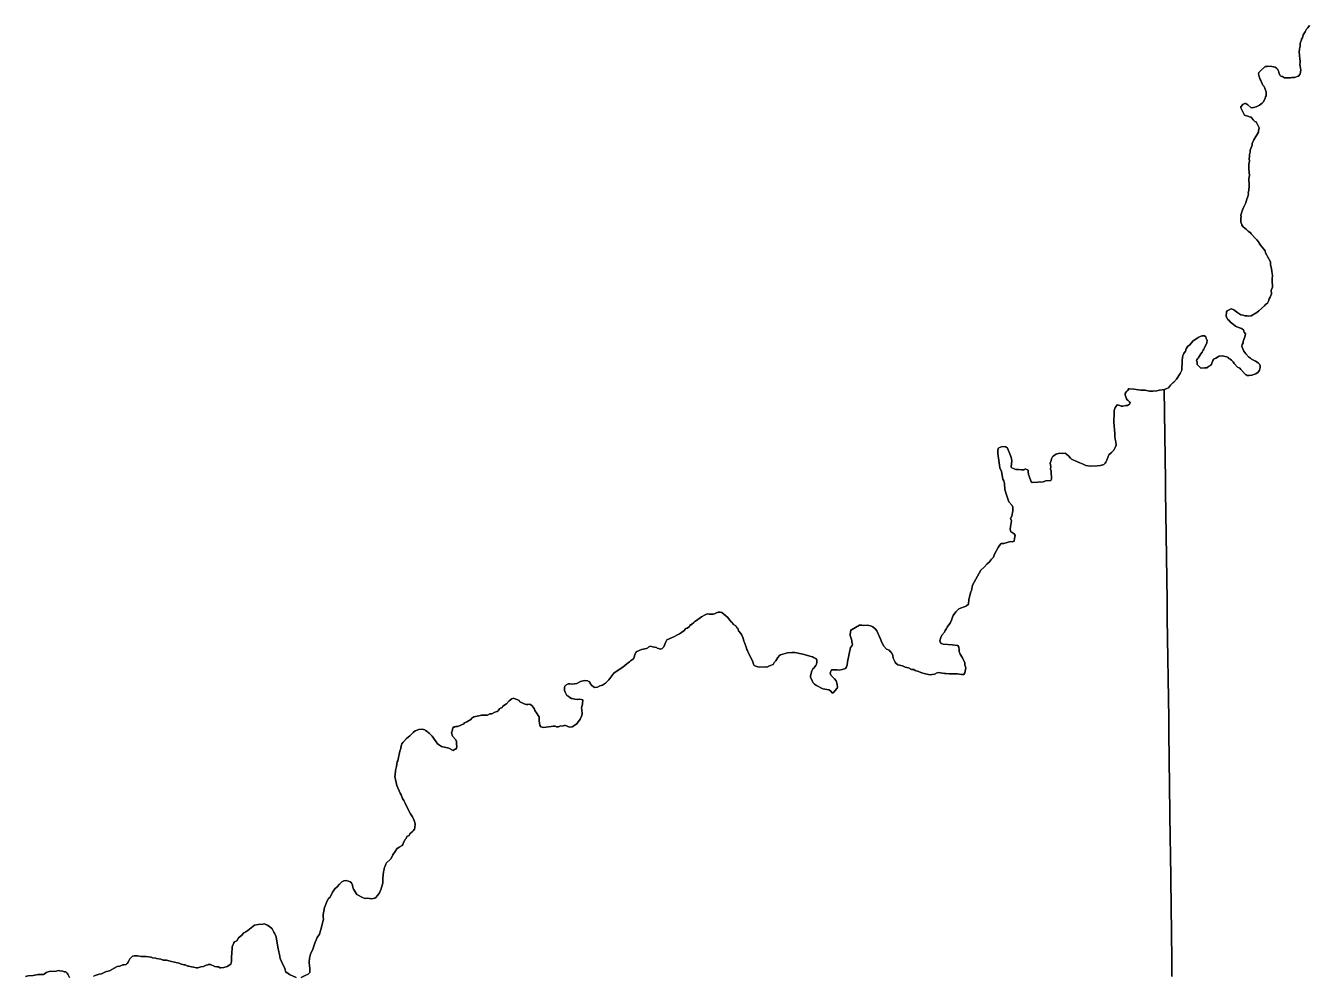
# Model space of a CAD drawing. Header units: inches. Extents: x 141448 to 685535, y 3466439 to 4099221.
# Drawn here: x 624303 to 641436, y 3716814 to 3729517 of the extents above; entities that cross this region are included whole.
import ezdxf

# ---------------------------------------------------------------- set-up
doc = ezdxf.new("R2010")
doc.units = ezdxf.units.IN
doc.header["$MEASUREMENT"] = 0
doc.layers.add('az_county', color=7, linetype='Continuous')

msp = doc.modelspace()

# ---------------------------------------------------------------- linework, layer by layer
at = {"layer": 'az_county'}
for points in [[(641453.3125, 3729516.75), (641429.6875, 3729487), (641409.9375, 3729469), (641391.8125, 3729433.25), (641366.625, 3729393.25), (641356.4375, 3729352.25), (641345.1875, 3729337.75), (641345.3125, 3729327.5), (641330.8125, 3729296.75), (641326.9375, 3729274.75), (641325.1875, 3729240.75), (641317.4375, 3729205.25), (641312.8125, 3729158.75), (641320.1875, 3729127.25), (641323.8125, 3729066.25), (641327.8125, 3729049.25), (641327.6875, 3729023.75), (641323.9375, 3728998.75), (641326.1875, 3728973.75), (641335.8125, 3728921.25), (641325.8125, 3728873.25), (641322.9375, 3728863.5), (641304.625, 3728840.75), (641286.4375, 3728836.5), (641265.9375, 3728828.75), (641249.125, 3728824.75), (641216.1875, 3728824.25), (641199.9375, 3728820.25), (641119.6875, 3728820.25), (641091.4375, 3728835.75), (641084.125, 3728838.5), (641070.125, 3728840.25), (641056.4375, 3728855), (641042.9375, 3728892.5), (641042.8125, 3728899.75), (641033.625, 3728917.25), (641028.1875, 3728930), (641013.9375, 3728946.25), (640993.625, 3728960.25), (640947.8125, 3728971.75), (640896.6875, 3728977.25), (640884.125, 3728972.25), (640879.1875, 3728969.75), (640859.1875, 3728969.25), (640795.125, 3728914.25), (640792.3125, 3728907.75), (640776.3125, 3728889), (640771.1875, 3728870.75), (640777.3125, 3728838.5), (640792.6875, 3728796.75), (640800.9375, 3728782.75), (640808.6875, 3728760.5), (640822.625, 3728731.5), (640827.6875, 3728722.5), (640838.6875, 3728713.75), (640845.625, 3728703.25), (640871.9375, 3728630.25), (640873.6875, 3728607.25), (640870.625, 3728578.25), (640862.3125, 3728564.25), (640861.4375, 3728547.25), (640835.125, 3728497.75), (640820.8125, 3728483), (640784.3125, 3728454.75), (640738.125, 3728430.25), (640684.8125, 3728419.75), (640665.9375, 3728423.25), (640627.625, 3728458.75), (640602.8125, 3728477.25), (640586.4375, 3728478.25), (640566.6875, 3728465.75), (640534.625, 3728430.25), (640535.4375, 3728417.5), (640538.6875, 3728408.25), (640585.3125, 3728322.75), (640611.6875, 3728310), (640627.4375, 3728308.5), (640664.6875, 3728293.5), (640673.9375, 3728293.5), (640700.8125, 3728257.5), (640721.8125, 3728236.75), (640740.1875, 3728229.75), (640778.8125, 3728151.75), (640771.6875, 3728113.25), (640772.125, 3728093.75), (640708.625, 3727989), (640686.9375, 3727941.75), (640686.8125, 3727918), (640657.8125, 3727854), (640660.8125, 3727821.75), (640653.6875, 3727811.75), (640649.8125, 3727793.5), (640651.625, 3727766.75), (640644.3125, 3727735), (640650.9375, 3727707), (640641.4375, 3727663.75), (640639.125, 3727604.5), (640650.625, 3727511.5), (640640.9375, 3727476.75), (640647.1875, 3727374.25), (640646.4375, 3727353), (640642.4375, 3727338.75), (640641.8125, 3727312.75), (640633.8125, 3727282.25), (640634.8125, 3727265.75), (640624.1875, 3727219.75), (640614.8125, 3727198.25), (640600.125, 3727150.5), (640572.125, 3727088.25), (640553.625, 3727040.5), (640539.3125, 3726996.75), (640536.625, 3726982.75), (640537.625, 3726961.5), (640532.9375, 3726947.5), (640534.625, 3726930.25), (640534.125, 3726890.75), (640548.125, 3726859.25), (640547.6875, 3726852.25), (640565.6875, 3726826.75), (640611.9375, 3726794.25), (640631.8125, 3726771), (640661.4375, 3726748.25), (640670.8125, 3726735.75), (640726.6875, 3726675.25), (640748.9375, 3726655.25), (640768.3125, 3726628.75), (640773.4375, 3726617.75), (640789.625, 3726598.25), (640797.1875, 3726581.75), (640840.1875, 3726528.25), (640860.6875, 3726506.25), (640865.3125, 3726482.75), (640883.625, 3726452), (640890.125, 3726434.25), (640929.125, 3726362.25), (640929.3125, 3726321.75), (640946.125, 3726273.5), (640948.1875, 3726229.75), (640958.3125, 3726178.25), (640951.3125, 3726132.25), (640954.8125, 3726078.25), (640958.8125, 3726056.75), (640958.3125, 3726023.25), (640943.6875, 3725992), (640938.6875, 3725973), (640944.8125, 3725940.25), (640943.6875, 3725933.5), (640936.9375, 3725909), (640928.1875, 3725889.25), (640912.3125, 3725864.75), (640906.125, 3725837.25), (640891.625, 3725807.75), (640865.8125, 3725789.25), (640851.4375, 3725773.75), (640775.6875, 3725706.5), (640749.3125, 3725685.75), (640672.625, 3725638.75), (640641.6875, 3725633.25), (640618.4375, 3725637.75), (640586.9375, 3725638.25), (640565.4375, 3725647.5), (640534.3125, 3725653), (640493.6875, 3725678.75), (640441.3125, 3725717.5), (640408.3125, 3725732), (640392.625, 3725729.75), (640387.1875, 3725724.75), (640353.4375, 3725707.75), (640342.1875, 3725693.5), (640337.3125, 3725636.75), (640342.4375, 3725622.25), (640361.8125, 3725590.25), (640378.625, 3725577.75), (640389.1875, 3725562.25), (640423.1875, 3725533.25), (640431.6875, 3725528.25), (640463.1875, 3725503.5), (640481.6875, 3725492.25), (640541.6875, 3725468.5), (640568.125, 3725451.25), (640578.4375, 3725421.75), (640594.6875, 3725399.5), (640590.9375, 3725371.25), (640567.625, 3725298.5), (640564.3125, 3725278.75), (640554.4375, 3725254.25), (640549.4375, 3725229.75), (640573.8125, 3725166.25), (640599.9375, 3725132.75), (640637.8125, 3725093.25), (640665.625, 3725073.75), (640677.9375, 3725062.25), (640686.625, 3725054.75), (640728.3125, 3725034.25), (640766.4375, 3725011.25), (640784.9375, 3724995.25), (640793.3125, 3724969.25), (640794.3125, 3724949.25), (640783.625, 3724911.25), (640766.4375, 3724888.25), (640732.8125, 3724865.75), (640680.3125, 3724848.75), (640644.125, 3724841.25), (640620.3125, 3724842.75), (640606.8125, 3724850.25), (640595.8125, 3724853.75), (640534.3125, 3724920.25), (640521.8125, 3724938.25), (640488.6875, 3724953.75), (640445.1875, 3725004.25), (640432.125, 3725023.25), (640410.3125, 3725047.25), (640390.625, 3725058.25), (640372.1875, 3725068.5), (640364.125, 3725083), (640348.125, 3725091.75), (640283.3125, 3725106.75), (640244.125, 3725098.75), (640221.8125, 3725087.25), (640200.1875, 3725071.75), (640170.6875, 3725059.5), (640167.3125, 3725055), (640159.4375, 3725044.25), (640140.4375, 3724995), (640130.4375, 3724975.75), (640102.1875, 3724960.25), (640080.6875, 3724943.25), (640055.1875, 3724943.75), (640000.625, 3724938.5), (639970.8125, 3724970.75), (639950.4375, 3724988.75), (639950.4375, 3725018.5), (639943.3125, 3725041.5), (639948.4375, 3725051.75), (639954.9375, 3725065), (639964.4375, 3725075.5), (639999.1875, 3725133.5), (640016.3125, 3725153.25), (640029.1875, 3725179.75), (640041.125, 3725194), (640051.125, 3725211.25), (640081.3125, 3725280.25), (640083.6875, 3725313), (640081.6875, 3725322.25), (640074.3125, 3725324.25), (640070.9375, 3725342.75), (640065.1875, 3725359), (640049.125, 3725372.75), (640016.3125, 3725372.75), (639989.6875, 3725364.75), (639962.625, 3725352), (639918.9375, 3725320.75), (639897.3125, 3725303.75), (639846.8125, 3725247.25), (639828.3125, 3725234.25), (639817.625, 3725223), (639804.125, 3725196.5), (639795.625, 3725168.75), (639772.625, 3725134.25), (639761.4375, 3725111), (639752.3125, 3725049.25), (639750.1875, 3725034), (639745.9375, 3724914.5), (639721.9375, 3724869), (639673.125, 3724792.25), (639638.625, 3724752.25), (639626.625, 3724745.75), (639593.8125, 3724711), (639567.8125, 3724675.75), (639522.625, 3724659), (639508.1875, 3724655), (639485.6875, 3724649.25), (639448.1875, 3724645.75), (639410.6875, 3724636), (639357.8125, 3724633.75), (639312.9375, 3724634.75), (639258.625, 3724645.25), (639200.3125, 3724646.25), (639134.5625, 3724653), (639107.0625, 3724658.5), (639044.375, 3724665.25), (639029.25, 3724662.75), (639029.375, 3724645.75), (639014.375, 3724638.75), (639003.625, 3724625.25), (638991.125, 3724600.25), (638990.875, 3724581.5), (638996.75, 3724558.25), (639007.0625, 3724531), (639018.25, 3724517.75), (639031.125, 3724506.25), (639038.5625, 3724499.25), (639047.75, 3724491.75), (639055.125, 3724476.25), (639046.125, 3724458.25), (639032.375, 3724449.25), (639020.625, 3724442.75), (638998.75, 3724441.25), (638958.625, 3724432.5), (638936.125, 3724434), (638917.0625, 3724441.5), (638884.625, 3724449.5), (638873.25, 3724438.25), (638856.0625, 3724414.25), (638842.625, 3724376.25), (638840.625, 3724349.25), (638843.4375, 3724295.5), (638838.9375, 3724266.75), (638839.3125, 3724246.75), (638836.1875, 3724216.75), (638849.6875, 3724067.75), (638849.8125, 3724025.75), (638854.125, 3723989.75), (638866.8125, 3723956.75), (638871.1875, 3723911.75), (638857.1875, 3723879.25), (638837.125, 3723843.25), (638808.1875, 3723815.25), (638769.8125, 3723782.25), (638743.625, 3723709.25), (638730.625, 3723682.75), (638721.125, 3723671), (638703.6875, 3723654.75), (638659.4375, 3723640.5), (638614.4375, 3723633), (638532.1875, 3723628.75), (638464.9375, 3723641.5), (638429.8125, 3723659.25), (638384.4375, 3723673.25), (638311.4375, 3723705.5), (638272.125, 3723725.5), (638258.4375, 3723738.25), (638234.125, 3723767.75), (638190.1875, 3723803.75), (638152.625, 3723798.75), (638114.125, 3723803.5), (638069.125, 3723791.75), (638045.625, 3723778), (638028.1875, 3723764.25), (638018.4375, 3723756.75), (638006.8125, 3723727.75), (638002.3125, 3723705.25), (637989.4375, 3723672.5), (637994.4375, 3723625.5), (637992.6875, 3723589.5), (638001.125, 3723564), (638007.125, 3723456), (637994.625, 3723439.75), (637931.3125, 3723434.5), (637896.125, 3723422.25), (637857.8125, 3723418.5), (637839.4375, 3723420), (637823.125, 3723415.5), (637746.9375, 3723411.25), (637735.1875, 3723420.75), (637705.1875, 3723498.5), (637698.8125, 3723519), (637692.625, 3723560), (637694.1875, 3723575.75), (637652.3125, 3723595.75), (637640.9375, 3723583.5), (637604.4375, 3723581), (637570.1875, 3723586), (637528.6875, 3723588.25), (637505.4375, 3723593.25), (637499.3125, 3723597.5), (637473.625, 3723607.5), (637468.4375, 3723618.25), (637470.125, 3723667.25), (637474.4375, 3723696.75), (637473.1875, 3723733.25), (637459.6875, 3723774), (637417.8125, 3723873.5), (637396.8125, 3723890.75), (637348.625, 3723894.25), (637300.6875, 3723877.75), (637292.3125, 3723865.25), (637286.6875, 3723837), (637286.4375, 3723820.5), (637290.4375, 3723798.75), (637291.625, 3723768.25), (637308.8125, 3723645.75), (637316.1875, 3723609), (637335.9375, 3723557.5), (637355.9375, 3723458.25), (637368.625, 3723435.75), (637377.6875, 3723398.25), (637383.9375, 3723318.25), (637401.8125, 3723262.75), (637437.3125, 3723153), (637482.125, 3723104.75), (637488.625, 3723081.25), (637489.9375, 3723033.5), (637475.3125, 3722963.75), (637459.9375, 3722931), (637469.125, 3722901.25), (637465.8125, 3722871.75), (637451.9375, 3722792.25), (637461.6875, 3722755), (637480.8125, 3722743.75), (637504.9375, 3722725.75), (637520.625, 3722704.25), (637510.8125, 3722663), (637505.3125, 3722629.25), (637478.6875, 3722621), (637456.125, 3722624.75), (637368.6875, 3722598.25), (637333.9375, 3722596), (637308.1875, 3722566.75), (637295.1875, 3722546.25), (637245.625, 3722452.75), (637231.625, 3722417), (637205.1875, 3722389), (637176.625, 3722351.25), (637141.125, 3722320.75), (637105.8125, 3722279.25), (637061.9375, 3722241.25), (636949.625, 3722039), (636935.4375, 3721970.25), (636927.8125, 3721953), (636902.1875, 3721850.5), (636895.3125, 3721785), (636871.3125, 3721765.25), (636853.8125, 3721755), (636827.125, 3721748.5), (636801.6875, 3721735.75), (636768.3125, 3721723), (636728.125, 3721685.75), (636692.3125, 3721637.5), (636684.1875, 3721613.25), (636665.9375, 3721558.25), (636659.3125, 3721558), (636655.8125, 3721542.25), (636649.1875, 3721530), (636613.125, 3721477.75), (636604.625, 3721461.25), (636584.6875, 3721435.5), (636578.1875, 3721413.5), (636541.3125, 3721371.75), (636528.125, 3721343.5), (636511.9375, 3721298.25), (636522.4375, 3721270.75), (636536.625, 3721260.5), (636556.6875, 3721252.25), (636676.6875, 3721244.25), (636752.1875, 3721235), (636766.9375, 3721213.75), (636772.6875, 3721178.25), (636771.6875, 3721154), (636786.4375, 3721118), (636816.6875, 3721071.75), (636846.3125, 3721003), (636847.6875, 3720974.75), (636859.625, 3720935.75), (636857.3125, 3720912), (636849.6875, 3720869.75), (636834.625, 3720848.25), (636802.9375, 3720845.75), (636749.9375, 3720855.25), (636637.8125, 3720855.25), (636592.8125, 3720862.25), (636578.1875, 3720860.75), (636496.4375, 3720873.25), (636464.9375, 3720863.25), (636455.4375, 3720858.25), (636443.6875, 3720852), (636410.8125, 3720845.25), (636384.6875, 3720844.25), (636320.6875, 3720854.25), (636287.6875, 3720867), (636260.8125, 3720872.25), (636230.3125, 3720888.75), (636182.6875, 3720901.25), (636167.4375, 3720912.75), (636135.1875, 3720913.75), (636096.125, 3720935.5), (636050.9375, 3720945.5), (636013.6875, 3720962.25), (635952.6875, 3720977.75), (635927.625, 3720999.25), (635916.625, 3721013), (635892.4375, 3721064.25), (635884.9375, 3721102.75), (635867.625, 3721139.75), (635855.3125, 3721149.5), (635836.3125, 3721170.25), (635802.1875, 3721187), (635766.625, 3721225.75), (635735.1875, 3721282.5), (635725.1875, 3721311.75), (635710.4375, 3721340.25), (635670.1875, 3721430.5), (635653.6875, 3721451.75), (635619.3125, 3721485.75), (635585.8125, 3721497.25), (635541.3125, 3721505.25), (635499.3125, 3721501.5), (635472.4375, 3721508), (635440.1875, 3721504.75), (635333.4375, 3721444.75), (635324.3125, 3721443.75), (635314.9375, 3721383.75), (635318.1875, 3721367.25), (635339.3125, 3721300.75), (635340.125, 3721277), (635347.625, 3721252), (635341.625, 3721233.75), (635318.625, 3721209.75), (635280.9375, 3721018.25), (635277.625, 3720973.25), (635267.9375, 3720949.25), (635254.125, 3720928.5), (635209.1875, 3720912.75), (635170.8125, 3720907.25), (635143.9375, 3720911.25), (635066.125, 3720907.75), (635062.4375, 3720900.25), (635048.125, 3720863.75), (635056.1875, 3720836.25), (635105.1875, 3720790.75), (635127.3125, 3720764), (635144.6875, 3720717), (635147.4375, 3720674.25), (635143.1875, 3720666.25), (635093.125, 3720606.75), (635082.1875, 3720598.25), (635055.1875, 3720629.75), (635030.125, 3720642.5), (634951.4375, 3720656), (634866.625, 3720698.25), (634841.9375, 3720717.75), (634820.125, 3720735.25), (634815.125, 3720752.25), (634786.6875, 3720813.25), (634784.6875, 3720830.25), (634802.625, 3720894.5), (634815.6875, 3720923.75), (634838.3125, 3720939.25), (634838.3125, 3720944.5), (634856.3125, 3720965.75), (634865.8125, 3720986.5), (634870.625, 3721012.75), (634869.6875, 3721043.25), (634856.8125, 3721060.25), (634836.4375, 3721070.5), (634812.3125, 3721082.75), (634793.3125, 3721085.5), (634684.8125, 3721119.75), (634575.125, 3721141.75), (634535.4375, 3721142), (634479.4375, 3721136.25), (634386.4375, 3721109.25), (634370.6875, 3721102.5), (634348.4375, 3721072.5), (634323.6875, 3721030.25), (634300.6875, 3721006.25), (634288.125, 3720981), (634240.6875, 3720964.25), (634203.6875, 3720945.75), (634178.6875, 3720947.5), (634106.3125, 3720946.25), (634083.6875, 3720950), (634056.9375, 3720958.25), (634035.625, 3720969.25), (634025.125, 3720984.25), (634017.625, 3721016.75), (634000.1875, 3721056.75), (633950.3125, 3721151.75), (633945.3125, 3721168.75), (633937.3125, 3721180.5), (633924.9375, 3721210.75), (633905.125, 3721273.75), (633893.9375, 3721291.25), (633885.1875, 3721332.25), (633868.4375, 3721373.5), (633854.3125, 3721396.75), (633826.6875, 3721432.5), (633813.6875, 3721464.75), (633803.3125, 3721469), (633789.6875, 3721497.75), (633759.125, 3721516.75), (633757.6875, 3721517.75), (633751.4375, 3721517.75), (633742.6875, 3721531.5), (633740.1875, 3721540.75), (633726.625, 3721550.75), (633707.125, 3721575.25), (633703.625, 3721579.75), (633682.3125, 3721610.5), (633655.1875, 3721629), (633603.125, 3721677), (633578.6875, 3721681.25), (633554.9375, 3721679.75), (633523.4375, 3721668.25), (633502.1875, 3721657.5), (633485.8125, 3721652.25), (633432.8125, 3721652.75), (633407.1875, 3721655.75), (633380.625, 3721644.5), (633329.6875, 3721618.5), (633262.1875, 3721569.5), (633242.4375, 3721555.25), (633228.625, 3721543), (633197.3125, 3721515.5), (633194.625, 3721509.75), (633180.6875, 3721509.75), (633168.1875, 3721487.75), (633139.125, 3721467.25), (633120.8125, 3721460), (633093.125, 3721432.25), (633061.4375, 3721409.5), (633034.8125, 3721391.75), (632999.6875, 3721373.75), (632970.625, 3721354), (632930.4375, 3721339.25), (632868.625, 3721311.25), (632854.125, 3721283.75), (632827.1875, 3721215.75), (632804.8125, 3721195.5), (632787.8125, 3721184.25), (632738.3125, 3721200.5), (632728.625, 3721206), (632703.625, 3721214.25), (632675.625, 3721218.5), (632652.9375, 3721224.5), (632627.4375, 3721215.75), (632612.3125, 3721204), (632594.6875, 3721194.75), (632529.6875, 3721181), (632456.1875, 3721149.25), (632440.6875, 3721109.5), (632431.125, 3721078.25), (632420.3125, 3721057.5), (632383.3125, 3721031.75), (632366.9375, 3721015), (632333.6875, 3720988), (632278.625, 3720947.25), (632190.125, 3720888.25), (632161.625, 3720863), (632090.9375, 3720777.75), (632046.1875, 3720730.25), (632006.8125, 3720706.25), (631973.3125, 3720695.75), (631939.3125, 3720679.75), (631902.3125, 3720674), (631864.9375, 3720700), (631845.3125, 3720727.25), (631837.8125, 3720750.5), (631822.625, 3720753.5), (631811.625, 3720762.5), (631769.625, 3720766.5), (631715.4375, 3720754.5), (631666.4375, 3720725.25), (631601.8125, 3720719), (631571.3125, 3720722.5), (631548.1875, 3720721.75), (631518.4375, 3720705.25), (631503.3125, 3720691.75), (631499.8125, 3720671.5), (631500.125, 3720633.5), (631508.1875, 3720609.25), (631530.3125, 3720568.5), (631551.125, 3720558.25), (631571.9375, 3720541.75), (631593.3125, 3720528.5), (631604.3125, 3720525), (631639.125, 3720517.25), (631669.8125, 3720515.25), (631675.125, 3720515), (631700.625, 3720517), (631746.9375, 3720510.5), (631739.9375, 3720454.25), (631726.9375, 3720397.5), (631731.3125, 3720380.25), (631736.625, 3720315.75), (631728.8125, 3720292.5), (631709.125, 3720250.25), (631674.9375, 3720199.75), (631666.8125, 3720190), (631604.4375, 3720147), (631566.6875, 3720145.5), (631506.8125, 3720168.25), (631498.3125, 3720167.75), (631481.9375, 3720162.75), (631436.3125, 3720158.25), (631421.6875, 3720147.75), (631393.125, 3720150), (631375.9375, 3720157.75), (631350.4375, 3720158.75), (631323.125, 3720152.5), (631220.3125, 3720137.75), (631183.6875, 3720148.75), (631171.9375, 3720172.25), (631165.125, 3720198.5), (631160.625, 3720229), (631160.3125, 3720281.75), (631147.9375, 3720298.75), (631136.1875, 3720323.5), (631104.9375, 3720367.25), (631098.125, 3720384.5), (631082.6875, 3720411.25), (631067.9375, 3720430), (631036.1875, 3720452.5), (631009.9375, 3720446.75), (630986.8125, 3720448.5), (630961.8125, 3720454.5), (630903.1875, 3720483.25), (630893.3125, 3720501), (630876.8125, 3720509.5), (630851.8125, 3720516), (630821.3125, 3720533), (630795.1875, 3720520), (630760.125, 3720494), (630723.8125, 3720457.25), (630675.3125, 3720422.75), (630668.6875, 3720405.5), (630638.3125, 3720390.75), (630620.1875, 3720371), (630615.4375, 3720363.25), (630602.125, 3720350.75), (630568.6875, 3720343.25), (630528.625, 3720323.5), (630504.3125, 3720322.25), (630470.3125, 3720306), (630457.625, 3720303), (630389.9375, 3720302.5), (630358.3125, 3720293.25), (630291.4375, 3720280.5), (630260.625, 3720263.25), (630250.3125, 3720248), (630196.9375, 3720213.25), (630166.625, 3720199.25), (630154.4375, 3720186.75), (630082.8125, 3720156.5), (630073.125, 3720154), (630065.3125, 3720153.5), (630050.625, 3720152.75), (630038.4375, 3720148.25), (630026.9375, 3720147), (630011.125, 3720136.5), (630000.4375, 3720091.25), (629989.125, 3720066.25), (630005.1875, 3720024.75), (630049.9375, 3719974.25), (630058.625, 3719951.75), (630059.4375, 3719914.25), (630060.3125, 3719883.5), (630056.1875, 3719865), (630050.1875, 3719851), (630032.625, 3719844.25), (630012.625, 3719831.75), (629957.625, 3719864.5), (629858.6875, 3719886.5), (629819.4375, 3719911), (629810.4375, 3719916.75), (629763.1875, 3719977.5), (629733.125, 3720021.25), (629691.9375, 3720061.25), (629673.125, 3720075.25), (629664.4375, 3720085), (629642.4375, 3720098.75), (629633.1875, 3720109.25), (629600.3125, 3720115), (629554.125, 3720111.75), (629506.6875, 3720093.25), (629478.1875, 3720071), (629434.125, 3720025.5), (629391.125, 3719992.75), (629352.9375, 3719953.5), (629342.6875, 3719940.75), (629329.4375, 3719919.75), (629322.125, 3719904.5), (629319.1875, 3719898.25), (629314.625, 3719857.5), (629299.6875, 3719822), (629278.4375, 3719715.5), (629272.4375, 3719693), (629265.9375, 3719679.5), (629254.6875, 3719615.75), (629241.6875, 3719565.25), (629236.625, 3719508.25), (629232.4375, 3719482.75), (629262.4375, 3719366.25), (629306.4375, 3719259.75), (629317.625, 3719238.25), (629335.4375, 3719192), (629355.1875, 3719164), (629374.1875, 3719129.25), (629426.1875, 3719016.25), (629445.1875, 3718983.25), (629472.3125, 3718945), (629493.3125, 3718895.75), (629507.625, 3718850.5), (629502.4375, 3718797.25), (629497.125, 3718779.75), (629478.9375, 3718759.25), (629467.625, 3718743.5), (629432.9375, 3718716.25), (629423.9375, 3718698), (629396.125, 3718680.75), (629384.125, 3718657.5), (629369.625, 3718640.25), (629344.3125, 3718587.5), (629339.625, 3718574.25), (629332.3125, 3718561.75), (629292.3125, 3718541.5), (629262.625, 3718518.75), (629238.625, 3718480.75), (629208.3125, 3718439.5), (629186.1875, 3718387.5), (629167.4375, 3718372.25), (629123.8125, 3718330.25), (629112.9375, 3718313.25), (629098.9375, 3718278.5), (629090.8125, 3718258.25), (629089.6875, 3718244), (629081.4375, 3718212.25), (629072.8125, 3718128), (629072.125, 3718059), (629055.4375, 3717999), (629052.4375, 3717981.75), (629029.125, 3717931), (629003.6875, 3717894.25), (628978.3125, 3717869), (628964.9375, 3717859.25), (628924.3125, 3717851.75), (628895.6875, 3717852), (628864.625, 3717856.75), (628843.9375, 3717853), (628824.9375, 3717856.5), (628801.8125, 3717866.25), (628726.125, 3717906), (628692.1875, 3717967.5), (628683.625, 3717977.75), (628676.1875, 3717991.75), (628671.8125, 3718003.25), (628667.3125, 3718034.5), (628656.1875, 3718065.5), (628639.6875, 3718076.5), (628615.1875, 3718087.75), (628582.9375, 3718095), (628553.6875, 3718090.5), (628524.625, 3718078.75), (628512.4375, 3718062.25), (628496.9375, 3718045.75), (628464.1875, 3718011.25), (628434.4375, 3717985.25), (628414.625, 3717955.25), (628399.4375, 3717938.75), (628369.4375, 3717873.75), (628347.125, 3717855.25), (628325.4375, 3717814.25), (628317.6875, 3717788), (628295.625, 3717731.75), (628285.4375, 3717684), (628279.125, 3717640.75), (628278.125, 3717599.25), (628281.3125, 3717581.5), (628265.8125, 3717525.75), (628246.9375, 3717440.75), (628227.8125, 3717376.5), (628198.3125, 3717331.75), (628165.3125, 3717259), (628138.4375, 3717178.25), (628109.6875, 3717110.75), (628094.8125, 3717057), (628092.125, 3717004.5), (628094.3125, 3716949), (628098.6875, 3716929.25), (628100.3125, 3716866.5), (628076.125, 3716844.25), (628036.125, 3716827), (627982.6875, 3716799.75)], [(639613.8125, 3716812.5), (639613.1875, 3716853), (639610.9375, 3717036.75), (639592.9375, 3718463.5), (639590.6875, 3718644.25), (639572.8125, 3720073.25), (639570.625, 3720255), (639552.1875, 3721598.75), (639551.6875, 3721646.75), (639550.1875, 3721835.75), (639528.4375, 3723290.25), (639526.3125, 3723439.25), (639508.1875, 3724655), (639522.625, 3724659), (639567.8125, 3724675.75), (639593.8125, 3724711), (639626.625, 3724745.75), (639638.625, 3724752.25), (639673.125, 3724792.25), (639721.9375, 3724869), (639745.9375, 3724914.5), (639750.1875, 3725034), (639752.3125, 3725049.25), (639761.4375, 3725111), (639772.625, 3725134.25), (639795.625, 3725168.75), (639804.125, 3725196.5), (639817.625, 3725223), (639828.3125, 3725234.25), (639846.8125, 3725247.25), (639897.3125, 3725303.75), (639918.9375, 3725320.75), (639962.625, 3725352), (639989.6875, 3725364.75), (640016.3125, 3725372.75), (640049.125, 3725372.75), (640065.1875, 3725359), (640070.9375, 3725342.75), (640074.3125, 3725324.25), (640081.6875, 3725322.25), (640083.6875, 3725313), (640081.3125, 3725280.25), (640051.125, 3725211.25), (640041.125, 3725194), (640029.1875, 3725179.75), (640016.3125, 3725153.25), (639999.1875, 3725133.5), (639964.4375, 3725075.5), (639954.9375, 3725065), (639948.4375, 3725051.75), (639943.3125, 3725041.5), (639950.4375, 3725018.5), (639950.4375, 3724988.75), (639970.8125, 3724970.75), (640000.625, 3724938.5), (640055.1875, 3724943.75), (640080.6875, 3724943.25), (640102.1875, 3724960.25), (640130.4375, 3724975.75), (640140.4375, 3724995), (640159.4375, 3725044.25), (640167.3125, 3725055), (640170.6875, 3725059.5), (640200.1875, 3725071.75), (640221.8125, 3725087.25), (640244.125, 3725098.75), (640283.3125, 3725106.75), (640348.125, 3725091.75), (640364.125, 3725083), (640372.1875, 3725068.5), (640390.625, 3725058.25), (640410.3125, 3725047.25), (640432.125, 3725023.25), (640445.1875, 3725004.25), (640488.6875, 3724953.75), (640521.8125, 3724938.25), (640534.3125, 3724920.25), (640595.8125, 3724853.75), (640606.8125, 3724850.25), (640620.3125, 3724842.75), (640644.125, 3724841.25), (640680.3125, 3724848.75), (640732.8125, 3724865.75), (640766.4375, 3724888.25), (640783.625, 3724911.25), (640794.3125, 3724949.25), (640793.3125, 3724969.25), (640784.9375, 3724995.25), (640766.4375, 3725011.25), (640728.3125, 3725034.25), (640686.625, 3725054.75), (640677.9375, 3725062.25), (640665.625, 3725073.75), (640637.8125, 3725093.25), (640599.9375, 3725132.75), (640573.8125, 3725166.25), (640549.4375, 3725229.75), (640554.4375, 3725254.25), (640564.3125, 3725278.75), (640567.625, 3725298.5), (640590.9375, 3725371.25), (640594.6875, 3725399.5), (640578.4375, 3725421.75), (640568.125, 3725451.25), (640541.6875, 3725468.5), (640481.6875, 3725492.25), (640463.1875, 3725503.5), (640431.6875, 3725528.25), (640423.1875, 3725533.25), (640389.1875, 3725562.25), (640378.625, 3725577.75), (640361.8125, 3725590.25), (640342.4375, 3725622.25), (640337.3125, 3725636.75), (640342.1875, 3725693.5), (640353.4375, 3725707.75), (640387.1875, 3725724.75), (640392.625, 3725729.75), (640408.3125, 3725732), (640441.3125, 3725717.5), (640493.6875, 3725678.75), (640534.3125, 3725653), (640565.4375, 3725647.5), (640586.9375, 3725638.25), (640618.4375, 3725637.75), (640641.6875, 3725633.25), (640672.625, 3725638.75), (640749.3125, 3725685.75), (640775.6875, 3725706.5), (640851.4375, 3725773.75), (640865.8125, 3725789.25), (640891.625, 3725807.75), (640906.125, 3725837.25), (640912.3125, 3725864.75), (640928.1875, 3725889.25), (640936.9375, 3725909), (640943.6875, 3725933.5), (640944.8125, 3725940.25), (640938.6875, 3725973), (640943.6875, 3725992), (640958.3125, 3726023.25), (640958.8125, 3726056.75), (640954.8125, 3726078.25), (640951.3125, 3726132.25), (640958.3125, 3726178.25), (640948.1875, 3726229.75), (640946.125, 3726273.5), (640929.3125, 3726321.75), (640929.125, 3726362.25), (640890.125, 3726434.25), (640883.625, 3726452), (640865.3125, 3726482.75), (640860.6875, 3726506.25), (640840.1875, 3726528.25), (640797.1875, 3726581.75), (640789.625, 3726598.25), (640773.4375, 3726617.75), (640768.3125, 3726628.75), (640748.9375, 3726655.25), (640726.6875, 3726675.25), (640670.8125, 3726735.75), (640661.4375, 3726748.25), (640631.8125, 3726771), (640611.9375, 3726794.25), (640565.6875, 3726826.75), (640547.6875, 3726852.25), (640548.125, 3726859.25), (640534.125, 3726890.75), (640534.625, 3726930.25), (640532.9375, 3726947.5), (640537.625, 3726961.5), (640536.625, 3726982.75), (640539.3125, 3726996.75), (640553.625, 3727040.5), (640572.125, 3727088.25), (640600.125, 3727150.5), (640614.8125, 3727198.25), (640624.1875, 3727219.75), (640634.8125, 3727265.75), (640633.8125, 3727282.25), (640641.8125, 3727312.75), (640642.4375, 3727338.75), (640646.4375, 3727353), (640647.1875, 3727374.25), (640640.9375, 3727476.75), (640650.625, 3727511.5), (640639.125, 3727604.5), (640641.4375, 3727663.75), (640650.9375, 3727707), (640644.3125, 3727735), (640651.625, 3727766.75), (640649.8125, 3727793.5), (640653.6875, 3727811.75), (640660.8125, 3727821.75), (640657.8125, 3727854), (640686.8125, 3727918), (640686.9375, 3727941.75), (640708.625, 3727989), (640772.125, 3728093.75), (640771.6875, 3728113.25), (640778.8125, 3728151.75), (640740.1875, 3728229.75), (640721.8125, 3728236.75), (640700.8125, 3728257.5), (640673.9375, 3728293.5), (640664.6875, 3728293.5), (640627.4375, 3728308.5), (640611.6875, 3728310), (640585.3125, 3728322.75), (640538.6875, 3728408.25), (640535.4375, 3728417.5), (640534.625, 3728430.25), (640566.6875, 3728465.75), (640586.4375, 3728478.25), (640602.8125, 3728477.25), (640627.625, 3728458.75), (640665.9375, 3728423.25), (640684.8125, 3728419.75), (640738.125, 3728430.25), (640784.3125, 3728454.75), (640820.8125, 3728483), (640835.125, 3728497.75), (640861.4375, 3728547.25), (640862.3125, 3728564.25), (640870.625, 3728578.25), (640873.6875, 3728607.25), (640871.9375, 3728630.25), (640845.625, 3728703.25), (640838.6875, 3728713.75), (640827.6875, 3728722.5), (640822.625, 3728731.5), (640808.6875, 3728760.5), (640800.9375, 3728782.75), (640792.6875, 3728796.75), (640777.3125, 3728838.5), (640771.1875, 3728870.75), (640776.3125, 3728889), (640792.3125, 3728907.75), (640795.125, 3728914.25), (640859.1875, 3728969.25), (640879.1875, 3728969.75), (640884.125, 3728972.25), (640896.6875, 3728977.25), (640947.8125, 3728971.75), (640993.625, 3728960.25), (641013.9375, 3728946.25), (641028.1875, 3728930), (641033.625, 3728917.25), (641042.8125, 3728899.75), (641042.9375, 3728892.5), (641056.4375, 3728855), (641070.125, 3728840.25), (641084.125, 3728838.5), (641091.4375, 3728835.75), (641119.6875, 3728820.25), (641199.9375, 3728820.25), (641216.1875, 3728824.25), (641249.125, 3728824.75), (641265.9375, 3728828.75), (641286.4375, 3728836.5), (641304.625, 3728840.75), (641322.9375, 3728863.5), (641325.8125, 3728873.25), (641335.8125, 3728921.25), (641326.1875, 3728973.75), (641323.9375, 3728998.75), (641327.6875, 3729023.75), (641327.8125, 3729049.25), (641323.8125, 3729066.25), (641320.1875, 3729127.25), (641312.8125, 3729158.75), (641317.4375, 3729205.25), (641325.1875, 3729240.75), (641326.9375, 3729274.75), (641330.8125, 3729296.75), (641345.3125, 3729327.5), (641345.1875, 3729337.75), (641356.4375, 3729352.25), (641366.625, 3729393.25), (641391.8125, 3729433.25), (641409.9375, 3729469), (641429.6875, 3729487), (641453.3125, 3729516.75)], [(627982.6875, 3716799.75), (628036.125, 3716827), (628076.125, 3716844.25), (628100.3125, 3716866.5), (628098.6875, 3716929.25), (628094.3125, 3716949), (628092.125, 3717004.5), (628094.8125, 3717057), (628109.6875, 3717110.75), (628138.4375, 3717178.25), (628165.3125, 3717259), (628198.3125, 3717331.75), (628227.8125, 3717376.5), (628246.9375, 3717440.75), (628265.8125, 3717525.75), (628281.3125, 3717581.5), (628278.125, 3717599.25), (628279.125, 3717640.75), (628285.4375, 3717684), (628295.625, 3717731.75), (628317.6875, 3717788), (628325.4375, 3717814.25), (628347.125, 3717855.25), (628369.4375, 3717873.75), (628399.4375, 3717938.75), (628414.625, 3717955.25), (628434.4375, 3717985.25), (628464.1875, 3718011.25), (628496.9375, 3718045.75), (628512.4375, 3718062.25), (628524.625, 3718078.75), (628553.6875, 3718090.5), (628582.9375, 3718095), (628615.1875, 3718087.75), (628639.6875, 3718076.5), (628656.1875, 3718065.5), (628667.3125, 3718034.5), (628671.8125, 3718003.25), (628676.1875, 3717991.75), (628683.625, 3717977.75), (628692.1875, 3717967.5), (628726.125, 3717906), (628801.8125, 3717866.25), (628824.9375, 3717856.5), (628843.9375, 3717853), (628864.625, 3717856.75), (628895.6875, 3717852), (628924.3125, 3717851.75), (628964.9375, 3717859.25), (628978.3125, 3717869), (629003.6875, 3717894.25), (629029.125, 3717931), (629052.4375, 3717981.75), (629055.4375, 3717999), (629072.125, 3718059), (629072.8125, 3718128), (629081.4375, 3718212.25), (629089.6875, 3718244), (629090.8125, 3718258.25), (629098.9375, 3718278.5), (629112.9375, 3718313.25), (629123.8125, 3718330.25), (629167.4375, 3718372.25), (629186.1875, 3718387.5), (629208.3125, 3718439.5), (629238.625, 3718480.75), (629262.625, 3718518.75), (629292.3125, 3718541.5), (629332.3125, 3718561.75), (629339.625, 3718574.25), (629344.3125, 3718587.5), (629369.625, 3718640.25), (629384.125, 3718657.5), (629396.125, 3718680.75), (629423.9375, 3718698), (629432.9375, 3718716.25), (629467.625, 3718743.5), (629478.9375, 3718759.25), (629497.125, 3718779.75), (629502.4375, 3718797.25), (629507.625, 3718850.5), (629493.3125, 3718895.75), (629472.3125, 3718945), (629445.1875, 3718983.25), (629426.1875, 3719016.25), (629374.1875, 3719129.25), (629355.1875, 3719164), (629335.4375, 3719192), (629317.625, 3719238.25), (629306.4375, 3719259.75), (629262.4375, 3719366.25), (629232.4375, 3719482.75), (629236.625, 3719508.25), (629241.6875, 3719565.25), (629254.6875, 3719615.75), (629265.9375, 3719679.5), (629272.4375, 3719693), (629278.4375, 3719715.5), (629299.6875, 3719822), (629314.625, 3719857.5), (629319.1875, 3719898.25), (629322.125, 3719904.5), (629329.4375, 3719919.75), (629342.6875, 3719940.75), (629352.9375, 3719953.5), (629391.125, 3719992.75), (629434.125, 3720025.5), (629478.1875, 3720071), (629506.6875, 3720093.25), (629554.125, 3720111.75), (629600.3125, 3720115), (629633.1875, 3720109.25), (629642.4375, 3720098.75), (629664.4375, 3720085), (629673.125, 3720075.25), (629691.9375, 3720061.25), (629733.125, 3720021.25), (629763.1875, 3719977.5), (629810.4375, 3719916.75), (629819.4375, 3719911), (629858.6875, 3719886.5), (629957.625, 3719864.5), (630012.625, 3719831.75), (630032.625, 3719844.25), (630050.1875, 3719851), (630056.1875, 3719865), (630060.3125, 3719883.5), (630059.4375, 3719914.25), (630058.625, 3719951.75), (630049.9375, 3719974.25), (630005.1875, 3720024.75), (629989.125, 3720066.25), (630000.4375, 3720091.25), (630011.125, 3720136.5), (630026.9375, 3720147), (630038.4375, 3720148.25), (630050.625, 3720152.75), (630065.3125, 3720153.5), (630073.125, 3720154), (630082.8125, 3720156.5), (630154.4375, 3720186.75), (630166.625, 3720199.25), (630196.9375, 3720213.25), (630250.3125, 3720248), (630260.625, 3720263.25), (630291.4375, 3720280.5), (630358.3125, 3720293.25), (630389.9375, 3720302.5), (630457.625, 3720303), (630470.3125, 3720306), (630504.3125, 3720322.25), (630528.625, 3720323.5), (630568.6875, 3720343.25), (630602.125, 3720350.75), (630615.4375, 3720363.25), (630620.1875, 3720371), (630638.3125, 3720390.75), (630668.6875, 3720405.5), (630675.3125, 3720422.75), (630723.8125, 3720457.25), (630760.125, 3720494), (630795.1875, 3720520), (630821.3125, 3720533), (630851.8125, 3720516), (630876.8125, 3720509.5), (630893.3125, 3720501), (630903.1875, 3720483.25), (630961.8125, 3720454.5), (630986.8125, 3720448.5), (631009.9375, 3720446.75), (631036.1875, 3720452.5), (631067.9375, 3720430), (631082.6875, 3720411.25), (631098.125, 3720384.5), (631104.9375, 3720367.25), (631136.1875, 3720323.5), (631147.9375, 3720298.75), (631160.3125, 3720281.75), (631160.625, 3720229), (631165.125, 3720198.5), (631171.9375, 3720172.25), (631183.6875, 3720148.75), (631220.3125, 3720137.75), (631323.125, 3720152.5), (631350.4375, 3720158.75), (631375.9375, 3720157.75), (631393.125, 3720150), (631421.6875, 3720147.75), (631436.3125, 3720158.25), (631481.9375, 3720162.75), (631498.3125, 3720167.75), (631506.8125, 3720168.25), (631566.6875, 3720145.5), (631604.4375, 3720147), (631666.8125, 3720190), (631674.9375, 3720199.75), (631709.125, 3720250.25), (631728.8125, 3720292.5), (631736.625, 3720315.75), (631731.3125, 3720380.25), (631726.9375, 3720397.5), (631739.9375, 3720454.25), (631746.9375, 3720510.5), (631700.625, 3720517), (631675.125, 3720515), (631669.8125, 3720515.25), (631639.125, 3720517.25), (631604.3125, 3720525), (631593.3125, 3720528.5), (631571.9375, 3720541.75), (631551.125, 3720558.25), (631530.3125, 3720568.5), (631508.1875, 3720609.25), (631500.125, 3720633.5), (631499.8125, 3720671.5), (631503.3125, 3720691.75), (631518.4375, 3720705.25), (631548.1875, 3720721.75), (631571.3125, 3720722.5), (631601.8125, 3720719), (631666.4375, 3720725.25), (631715.4375, 3720754.5), (631769.625, 3720766.5), (631811.625, 3720762.5), (631822.625, 3720753.5), (631837.8125, 3720750.5), (631845.3125, 3720727.25), (631864.9375, 3720700), (631902.3125, 3720674), (631939.3125, 3720679.75), (631973.3125, 3720695.75), (632006.8125, 3720706.25), (632046.1875, 3720730.25), (632090.9375, 3720777.75), (632161.625, 3720863), (632190.125, 3720888.25), (632278.625, 3720947.25), (632333.6875, 3720988), (632366.9375, 3721015), (632383.3125, 3721031.75), (632420.3125, 3721057.5), (632431.125, 3721078.25), (632440.6875, 3721109.5), (632456.1875, 3721149.25), (632529.6875, 3721181), (632594.6875, 3721194.75), (632612.3125, 3721204), (632627.4375, 3721215.75), (632652.9375, 3721224.5), (632675.625, 3721218.5), (632703.625, 3721214.25), (632728.625, 3721206), (632738.3125, 3721200.5), (632787.8125, 3721184.25), (632804.8125, 3721195.5), (632827.1875, 3721215.75), (632854.125, 3721283.75), (632868.625, 3721311.25), (632930.4375, 3721339.25), (632970.625, 3721354), (632999.6875, 3721373.75), (633034.8125, 3721391.75), (633061.4375, 3721409.5), (633093.125, 3721432.25), (633120.8125, 3721460), (633139.125, 3721467.25), (633168.1875, 3721487.75), (633180.6875, 3721509.75), (633194.625, 3721509.75), (633197.3125, 3721515.5), (633228.625, 3721543), (633242.4375, 3721555.25), (633262.1875, 3721569.5), (633329.6875, 3721618.5), (633380.625, 3721644.5), (633407.1875, 3721655.75), (633432.8125, 3721652.75), (633485.8125, 3721652.25), (633502.1875, 3721657.5), (633523.4375, 3721668.25), (633554.9375, 3721679.75), (633578.6875, 3721681.25), (633603.125, 3721677), (633655.1875, 3721629), (633682.3125, 3721610.5), (633703.625, 3721579.75), (633707.125, 3721575.25), (633726.625, 3721550.75), (633740.1875, 3721540.75), (633742.6875, 3721531.5), (633751.4375, 3721517.75), (633757.6875, 3721517.75), (633759.125, 3721516.75), (633789.6875, 3721497.75), (633803.3125, 3721469), (633813.6875, 3721464.75), (633826.6875, 3721432.5), (633854.3125, 3721396.75), (633868.4375, 3721373.5), (633885.1875, 3721332.25), (633893.9375, 3721291.25), (633905.125, 3721273.75), (633924.9375, 3721210.75), (633937.3125, 3721180.5), (633945.3125, 3721168.75), (633950.3125, 3721151.75), (634000.1875, 3721056.75), (634017.625, 3721016.75), (634025.125, 3720984.25), (634035.625, 3720969.25), (634056.9375, 3720958.25), (634083.6875, 3720950), (634106.3125, 3720946.25), (634178.6875, 3720947.5), (634203.6875, 3720945.75), (634240.6875, 3720964.25), (634288.125, 3720981), (634300.6875, 3721006.25), (634323.6875, 3721030.25), (634348.4375, 3721072.5), (634370.6875, 3721102.5), (634386.4375, 3721109.25), (634479.4375, 3721136.25), (634535.4375, 3721142), (634575.125, 3721141.75), (634684.8125, 3721119.75), (634793.3125, 3721085.5), (634812.3125, 3721082.75), (634836.4375, 3721070.5), (634856.8125, 3721060.25), (634869.6875, 3721043.25), (634870.625, 3721012.75), (634865.8125, 3720986.5), (634856.3125, 3720965.75), (634838.3125, 3720944.5), (634838.3125, 3720939.25), (634815.6875, 3720923.75), (634802.625, 3720894.5), (634784.6875, 3720830.25), (634786.6875, 3720813.25), (634815.125, 3720752.25), (634820.125, 3720735.25), (634841.9375, 3720717.75), (634866.625, 3720698.25), (634951.4375, 3720656), (635030.125, 3720642.5), (635055.1875, 3720629.75), (635082.1875, 3720598.25), (635093.125, 3720606.75), (635143.1875, 3720666.25), (635147.4375, 3720674.25), (635144.6875, 3720717), (635127.3125, 3720764), (635105.1875, 3720790.75), (635056.1875, 3720836.25), (635048.125, 3720863.75), (635062.4375, 3720900.25), (635066.125, 3720907.75), (635143.9375, 3720911.25), (635170.8125, 3720907.25), (635209.1875, 3720912.75), (635254.125, 3720928.5), (635267.9375, 3720949.25), (635277.625, 3720973.25), (635280.9375, 3721018.25), (635318.625, 3721209.75), (635341.625, 3721233.75), (635347.625, 3721252), (635340.125, 3721277), (635339.3125, 3721300.75), (635318.1875, 3721367.25), (635314.9375, 3721383.75), (635324.3125, 3721443.75), (635333.4375, 3721444.75), (635440.1875, 3721504.75), (635472.4375, 3721508), (635499.3125, 3721501.5), (635541.3125, 3721505.25), (635585.8125, 3721497.25), (635619.3125, 3721485.75), (635653.6875, 3721451.75), (635670.1875, 3721430.5), (635710.4375, 3721340.25), (635725.1875, 3721311.75), (635735.1875, 3721282.5), (635766.625, 3721225.75), (635802.1875, 3721187), (635836.3125, 3721170.25), (635855.3125, 3721149.5), (635867.625, 3721139.75), (635884.9375, 3721102.75), (635892.4375, 3721064.25), (635916.625, 3721013), (635927.625, 3720999.25), (635952.6875, 3720977.75), (636013.6875, 3720962.25), (636050.9375, 3720945.5), (636096.125, 3720935.5), (636135.1875, 3720913.75), (636167.4375, 3720912.75), (636182.6875, 3720901.25), (636230.3125, 3720888.75), (636260.8125, 3720872.25), (636287.6875, 3720867), (636320.6875, 3720854.25), (636384.6875, 3720844.25), (636410.8125, 3720845.25), (636443.6875, 3720852), (636455.4375, 3720858.25), (636464.9375, 3720863.25), (636496.4375, 3720873.25), (636578.1875, 3720860.75), (636592.8125, 3720862.25), (636637.8125, 3720855.25), (636749.9375, 3720855.25), (636802.9375, 3720845.75), (636834.625, 3720848.25), (636849.6875, 3720869.75), (636857.3125, 3720912), (636859.625, 3720935.75), (636847.6875, 3720974.75), (636846.3125, 3721003), (636816.6875, 3721071.75), (636786.4375, 3721118), (636771.6875, 3721154), (636772.6875, 3721178.25), (636766.9375, 3721213.75), (636752.1875, 3721235), (636676.6875, 3721244.25), (636556.6875, 3721252.25), (636536.625, 3721260.5), (636522.4375, 3721270.75), (636511.9375, 3721298.25), (636528.125, 3721343.5), (636541.3125, 3721371.75), (636578.1875, 3721413.5), (636584.6875, 3721435.5), (636604.625, 3721461.25), (636613.125, 3721477.75), (636649.1875, 3721530), (636655.8125, 3721542.25), (636659.3125, 3721558), (636665.9375, 3721558.25), (636684.1875, 3721613.25), (636692.3125, 3721637.5), (636728.125, 3721685.75), (636768.3125, 3721723), (636801.6875, 3721735.75), (636827.125, 3721748.5), (636853.8125, 3721755), (636871.3125, 3721765.25), (636895.3125, 3721785), (636902.1875, 3721850.5), (636927.8125, 3721953), (636935.4375, 3721970.25), (636949.625, 3722039), (637061.9375, 3722241.25), (637105.8125, 3722279.25), (637141.125, 3722320.75), (637176.625, 3722351.25), (637205.1875, 3722389), (637231.625, 3722417), (637245.625, 3722452.75), (637295.1875, 3722546.25), (637308.1875, 3722566.75), (637333.9375, 3722596), (637368.6875, 3722598.25), (637456.125, 3722624.75), (637478.6875, 3722621), (637505.3125, 3722629.25), (637510.8125, 3722663), (637520.625, 3722704.25), (637504.9375, 3722725.75), (637480.8125, 3722743.75), (637461.6875, 3722755), (637451.9375, 3722792.25), (637465.8125, 3722871.75), (637469.125, 3722901.25), (637459.9375, 3722931), (637475.3125, 3722963.75), (637489.9375, 3723033.5), (637488.625, 3723081.25), (637482.125, 3723104.75), (637437.3125, 3723153), (637401.8125, 3723262.75), (637383.9375, 3723318.25), (637377.6875, 3723398.25), (637368.625, 3723435.75), (637355.9375, 3723458.25), (637335.9375, 3723557.5), (637316.1875, 3723609), (637308.8125, 3723645.75), (637291.625, 3723768.25), (637290.4375, 3723798.75), (637286.4375, 3723820.5), (637286.6875, 3723837), (637292.3125, 3723865.25), (637300.6875, 3723877.75), (637348.625, 3723894.25), (637396.8125, 3723890.75), (637417.8125, 3723873.5), (637459.6875, 3723774), (637473.1875, 3723733.25), (637474.4375, 3723696.75), (637470.125, 3723667.25), (637468.4375, 3723618.25), (637473.625, 3723607.5), (637499.3125, 3723597.5), (637505.4375, 3723593.25), (637528.6875, 3723588.25), (637570.1875, 3723586), (637604.4375, 3723581), (637640.9375, 3723583.5), (637652.3125, 3723595.75), (637694.1875, 3723575.75), (637692.625, 3723560), (637698.8125, 3723519), (637705.1875, 3723498.5), (637735.1875, 3723420.75), (637746.9375, 3723411.25), (637823.125, 3723415.5), (637839.4375, 3723420), (637857.8125, 3723418.5), (637896.125, 3723422.25), (637931.3125, 3723434.5), (637994.625, 3723439.75), (638007.125, 3723456), (638001.125, 3723564), (637992.6875, 3723589.5), (637994.4375, 3723625.5), (637989.4375, 3723672.5), (638002.3125, 3723705.25), (638006.8125, 3723727.75), (638018.4375, 3723756.75), (638028.1875, 3723764.25), (638045.625, 3723778), (638069.125, 3723791.75), (638114.125, 3723803.5), (638152.625, 3723798.75), (638190.1875, 3723803.75), (638234.125, 3723767.75), (638258.4375, 3723738.25), (638272.125, 3723725.5), (638311.4375, 3723705.5), (638384.4375, 3723673.25), (638429.8125, 3723659.25), (638464.9375, 3723641.5), (638532.1875, 3723628.75), (638614.4375, 3723633), (638659.4375, 3723640.5), (638703.6875, 3723654.75), (638721.125, 3723671), (638730.625, 3723682.75), (638743.625, 3723709.25), (638769.8125, 3723782.25), (638808.1875, 3723815.25), (638837.125, 3723843.25), (638857.1875, 3723879.25), (638871.1875, 3723911.75), (638866.8125, 3723956.75), (638854.125, 3723989.75), (638849.8125, 3724025.75), (638849.6875, 3724067.75), (638836.1875, 3724216.75), (638839.3125, 3724246.75), (638838.9375, 3724266.75), (638843.4375, 3724295.5), (638840.625, 3724349.25), (638842.625, 3724376.25), (638856.0625, 3724414.25), (638873.25, 3724438.25), (638884.625, 3724449.5), (638917.0625, 3724441.5), (638936.125, 3724434), (638958.625, 3724432.5), (638998.75, 3724441.25), (639020.625, 3724442.75), (639032.375, 3724449.25), (639046.125, 3724458.25), (639055.125, 3724476.25), (639047.75, 3724491.75), (639038.5625, 3724499.25), (639031.125, 3724506.25), (639018.25, 3724517.75), (639007.0625, 3724531), (638996.75, 3724558.25), (638990.875, 3724581.5), (638991.125, 3724600.25), (639003.625, 3724625.25), (639014.375, 3724638.75), (639029.375, 3724645.75), (639029.25, 3724662.75), (639044.375, 3724665.25), (639107.0625, 3724658.5), (639134.5625, 3724653), (639200.3125, 3724646.25), (639258.625, 3724645.25), (639312.9375, 3724634.75), (639357.8125, 3724633.75), (639410.6875, 3724636), (639448.1875, 3724645.75), (639485.6875, 3724649.25), (639508.1875, 3724655), (639526.3125, 3723439.25), (639528.4375, 3723290.25), (639550.1875, 3721835.75), (639551.6875, 3721646.75), (639552.1875, 3721598.75), (639570.625, 3720255), (639572.8125, 3720073.25), (639590.6875, 3718644.25), (639592.9375, 3718463.5), (639610.9375, 3717036.75), (639613.1875, 3716853), (639613.8125, 3716812.5)], [(627916.3125, 3716799.5), (627828.9375, 3716838.5), (627789.8125, 3716863.25), (627776.4375, 3716867), (627763.9375, 3716920.75), (627718.8125, 3717013.25), (627703.9375, 3717052.75), (627692.6875, 3717105.75), (627683.3125, 3717140), (627670.125, 3717205.75), (627649.125, 3717340.75), (627626.1875, 3717391.75), (627616.9375, 3717405.25), (627594.8125, 3717448.25), (627561.125, 3717480.5), (627537.1875, 3717495), (627530.3125, 3717495.75), (627530.3125, 3717501), (627517.9375, 3717503.25), (627492.8125, 3717514), (627470.3125, 3717509.5), (627409.9375, 3717504.75), (627358.1875, 3717495.75), (627270.4375, 3717427.25), (627241.9375, 3717407.25), (627215.8125, 3717393.75), (627184.9375, 3717361.25), (627144.4375, 3717328.25), (627125.9375, 3717288.5), (627094.3125, 3717273), (627082.1875, 3717260.75), (627062.625, 3717210.5), (627056.8125, 3717109.75), (627053.3125, 3717087), (627050.3125, 3717011.75), (627041.4375, 3716977.5), (626996.6875, 3716946), (626948.625, 3716932.75), (626910.6875, 3716929.5), (626902.3125, 3716928.75), (626880.1875, 3716939), (626858.3125, 3716940), (626829.625, 3716945.25), (626773.1875, 3716970.5), (626742.125, 3716971.25), (626735.4375, 3716967.75), (626714.125, 3716964.5), (626678.3125, 3716946.5), (626643.625, 3716941.75), (626603.4375, 3716928.75), (626583.3125, 3716928.5), (626545.4375, 3716938), (626517.9375, 3716942), (626483.125, 3716951.5), (626469.125, 3716951.25), (626434.8125, 3716966.25), (626414.125, 3716969.75), (626371.8125, 3716982.25), (626354.6875, 3716992), (626329.6875, 3716993), (626252.125, 3717013), (626234.3125, 3717014.75), (626185.4375, 3717029.5), (626175.6875, 3717028.25), (626139.6875, 3717031.75), (626109.6875, 3717043.5), (626049.8125, 3717052.25), (626043.125, 3717057), (625997.3125, 3717061.5), (625979.625, 3717068.25), (625975.1875, 3717071.75), (625914.1875, 3717078.5), (625847.6875, 3717079.25), (625798.8125, 3717089.75), (625756.125, 3717088.75), (625732.3125, 3717085), (625695.4375, 3717047.25), (625672.1875, 3717002.75), (625660.1875, 3716983.5), (625645.6875, 3716973), (625615.75, 3716967.25), (625603, 3716968.5), (625562.25, 3716952.25), (625525.75, 3716945.25), (625425, 3716887), (625382.375, 3716878.75), (625349.6875, 3716866.25), (625314.375, 3716848.25), (625283.75, 3716841.5), (625219.5, 3716820.5), (625210.375, 3716813)], [(625210.375, 3716813), (625219.5, 3716820.5), (625283.75, 3716841.5), (625314.375, 3716848.25), (625349.6875, 3716866.25), (625382.375, 3716878.75), (625425, 3716887), (625525.75, 3716945.25), (625562.25, 3716952.25), (625603, 3716968.5), (625615.75, 3716967.25), (625645.6875, 3716973), (625660.1875, 3716983.5), (625672.1875, 3717002.75), (625695.4375, 3717047.25), (625732.3125, 3717085), (625756.125, 3717088.75), (625798.8125, 3717089.75), (625847.6875, 3717079.25), (625914.1875, 3717078.5), (625975.1875, 3717071.75), (625979.625, 3717068.25), (625997.3125, 3717061.5), (626043.125, 3717057), (626049.8125, 3717052.25), (626109.6875, 3717043.5), (626139.6875, 3717031.75), (626175.6875, 3717028.25), (626185.4375, 3717029.5), (626234.3125, 3717014.75), (626252.125, 3717013), (626329.6875, 3716993), (626354.6875, 3716992), (626371.8125, 3716982.25), (626414.125, 3716969.75), (626434.8125, 3716966.25), (626469.125, 3716951.25), (626483.125, 3716951.5), (626517.9375, 3716942), (626545.4375, 3716938), (626583.3125, 3716928.5), (626603.4375, 3716928.75), (626643.625, 3716941.75), (626678.3125, 3716946.5), (626714.125, 3716964.5), (626735.4375, 3716967.75), (626742.125, 3716971.25), (626773.1875, 3716970.5), (626829.625, 3716945.25), (626858.3125, 3716940), (626880.1875, 3716939), (626902.3125, 3716928.75), (626910.6875, 3716929.5), (626948.625, 3716932.75), (626996.6875, 3716946), (627041.4375, 3716977.5), (627050.3125, 3717011.75), (627053.3125, 3717087), (627056.8125, 3717109.75), (627062.625, 3717210.5), (627082.1875, 3717260.75), (627094.3125, 3717273), (627125.9375, 3717288.5), (627144.4375, 3717328.25), (627184.9375, 3717361.25), (627215.8125, 3717393.75), (627241.9375, 3717407.25), (627270.4375, 3717427.25), (627358.1875, 3717495.75), (627409.9375, 3717504.75), (627470.3125, 3717509.5), (627492.8125, 3717514), (627517.9375, 3717503.25), (627530.3125, 3717501), (627530.3125, 3717495.75), (627537.1875, 3717495), (627561.125, 3717480.5), (627594.8125, 3717448.25), (627616.9375, 3717405.25), (627626.1875, 3717391.75), (627649.125, 3717340.75), (627670.125, 3717205.75), (627683.3125, 3717140), (627692.6875, 3717105.75), (627703.9375, 3717052.75), (627718.8125, 3717013.25), (627763.9375, 3716920.75), (627776.4375, 3716867), (627789.8125, 3716863.25), (627828.9375, 3716838.5), (627916.3125, 3716799.5)], [(624889.1875, 3716800.5), (624866.75, 3716841.75), (624855.6875, 3716856.5), (624839.1875, 3716872.75), (624818.25, 3716875.75), (624798.75, 3716882.75), (624761.5, 3716889.75), (624741.375, 3716890.25), (624710.875, 3716884.5), (624618.875, 3716878.75), (624578.1875, 3716863.75), (624549, 3716844), (624539.25, 3716840.25), (624472.25, 3716839.75), (624404, 3716827), (624338.25, 3716822.25), (624303, 3716810.75)], [(624303, 3716810.75), (624338.25, 3716822.25), (624404, 3716827), (624472.25, 3716839.75), (624539.25, 3716840.25), (624549, 3716844), (624578.1875, 3716863.75), (624618.875, 3716878.75), (624710.875, 3716884.5), (624741.375, 3716890.25), (624761.5, 3716889.75), (624798.75, 3716882.75), (624818.25, 3716875.75), (624839.1875, 3716872.75), (624855.6875, 3716856.5), (624866.75, 3716841.75), (624889.1875, 3716800.5)]]:
    msp.add_lwpolyline(points, dxfattribs=at)

doc.saveas('drawing.dxf')
